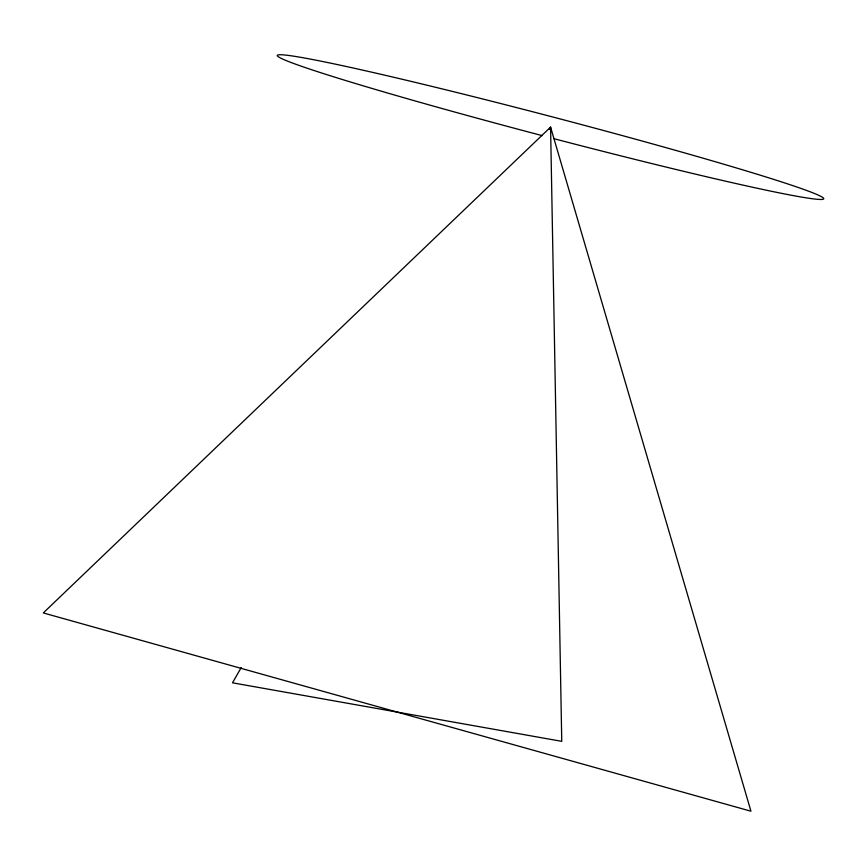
<?xml version="1.0" encoding="UTF-8"?>
<svg xmlns="http://www.w3.org/2000/svg" width="866" height="866" viewBox="0 0 866 866"><rect width="100%" height="100%" fill="white"/><g stroke="black" fill="none" stroke-linecap="round" stroke-linejoin="round"><path stroke-width="1.3" d="M241.224 667.567L232.499 682.809L561.753 741.339L550.581 127.118L43.3 612.933L750.952 811.215L550.581 127.118L549.239 129.467M542.17 135.616A282.403 10.349 14.7 0 1 316.296 60.241A282.403 10.349 14.7 0 1 787.454 183.841A282.403 10.349 14.7 0 1 553.926 138.69"/></g></svg>
